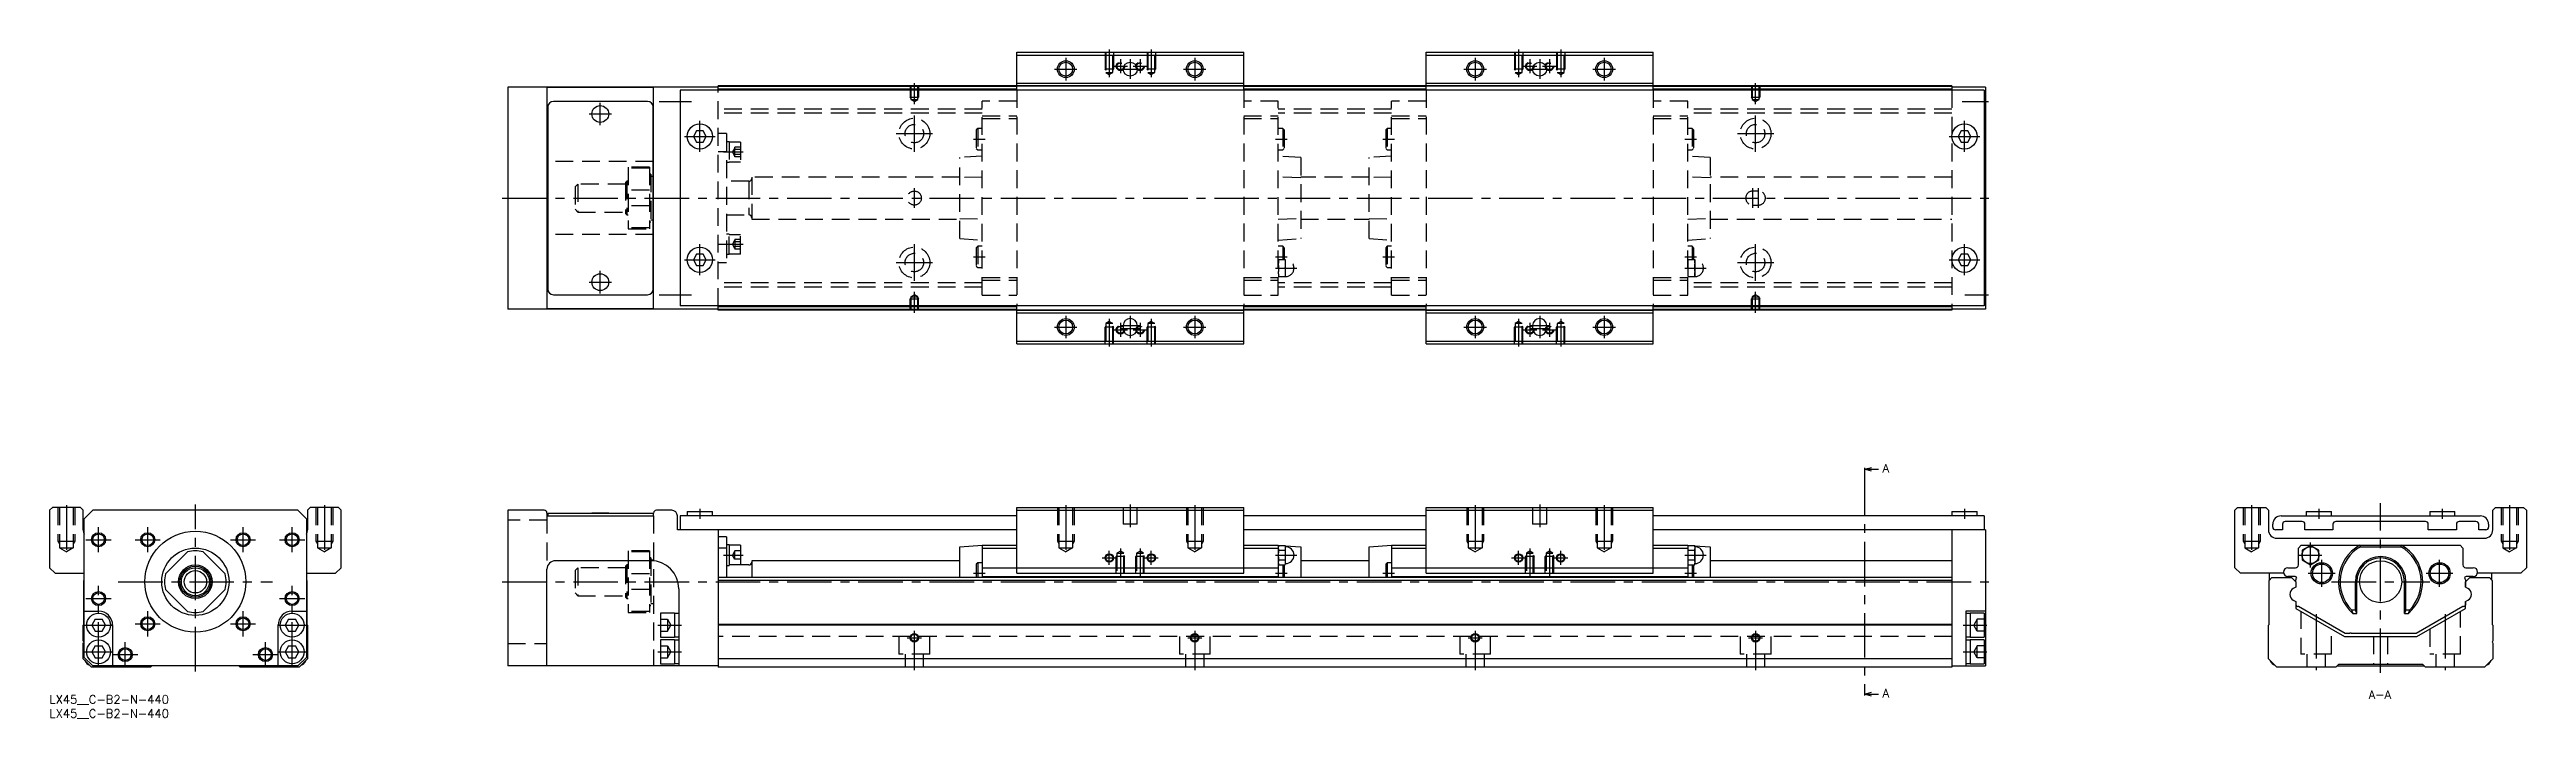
# Model space of a CAD drawing. Extents: x 0 to 883, y -8 to 230.
import ezdxf

# ---------------------------------------------------------------- set-up
doc = ezdxf.new("R2010")
doc.units = 0
doc.header["$LTSCALE"] = 0.5
doc.linetypes.add('CENTER', pattern=[50.8, 31.75, -6.35, 6.35, -6.35])
doc.linetypes.add('DASHED', pattern=[19.05, 12.7, -6.35])
for name, color, linetype in [('MSM_CENTER', 1, 'CENTER'), ('MSM_CONTINUOUS', 7, 'CONTINUOUS'), ('MSM_DASHED', 4, 'DASHED'), ('MSM_NARROW', 5, 'CONTINUOUS'), ('MSM_PART_NUMBER', 7, 'CONTINUOUS')]:
    doc.layers.add(name, color=color, linetype=linetype)
doc.styles.get("Standard").update_dxf_attribs({"font": 'txt.shx', "height": 3, "bigfont": 'bigfont.shx'})

# ---------------------------------------------------------------- blocks, each defined once
blk = doc.blocks.new('*U3')
at = {"layer": 'MSM_PART_NUMBER'}
blk.add_text('LX45__C-B2-N-440', height=3, dxfattribs=at).set_placement((0, -3))
blk = doc.blocks.new('*U4')
at = {"layer": 'MSM_PART_NUMBER'}
blk.add_text('LX45__C-B2-N-440', height=3, dxfattribs=at).set_placement((0, -8))

msp = doc.modelspace()

# ---------------------------------------------------------------- linework, layer by layer
at = {"layer": 'MSM_CENTER'}
for p, q in [((377.9, 230.38), (377.9, 220.47)), ((392.9, 230.38), (392.9, 220.47)), ((523.9, 230.38), (523.9, 220.47)), ((538.9, 230.38), (538.9, 220.47)), ((358.4, 223.38), (366.4, 223.38)), ((362.4, 227.38), (362.4, 219.38)), ((379.4, 224.38), (384.4, 224.38)), ((381.9, 226.88), (381.9, 221.88)), ((381.9, 223.38), (388.9, 223.38)), ((385.4, 226.88), (385.4, 219.88)), ((386.4, 224.38), (391.4, 224.38)), ((388.9, 226.88), (388.9, 221.88)), ((404.4, 223.38), (412.4, 223.38)), ((408.4, 227.38), (408.4, 219.38)), ((504.4, 223.38), (512.4, 223.38)), ((508.4, 227.38), (508.4, 219.38)), ((525.4, 224.38), (530.4, 224.38)), ((527.9, 226.88), (527.9, 221.88)), ((527.9, 223.38), (534.9, 223.38)), ((531.4, 226.88), (531.4, 219.88)), ((532.4, 224.38), (537.4, 224.38)), ((534.9, 226.88), (534.9, 221.88)), ((550.4, 223.38), (558.4, 223.38)), ((554.4, 227.38), (554.4, 219.38)), ((308.4, 210.87), (308.4, 218.38)), ((608.4, 210.87), (608.4, 218.38)), ((192.4, 207.38), (200.4, 207.38)), ((196.4, 203.38), (196.4, 211.38)), ((217.4, 211.88), (228.9, 211.88)), ((231.9, 193.88), (231.9, 204.88)), ((308.4, 193.88), (308.4, 206.88)), ((608.4, 193.88), (608.4, 206.88)), ((682.07, 211.88), (691.4, 211.88)), ((682.9, 193.88), (682.9, 204.88)), ((226.4, 199.38), (237.4, 199.38)), ((301.9, 200.38), (314.9, 200.38)), ((329.5, 198.38), (333.6, 198.38)), ((437.2, 198.38), (441.3, 198.38)), ((475.5, 198.38), (479.6, 198.38)), ((583.2, 198.38), (587.3, 198.38)), ((601.9, 200.38), (614.9, 200.38)), ((677.4, 199.38), (688.4, 199.38)), ((240.4, 193.83), (247.4, 193.83)), ((161.4, 177.38), (692.4, 177.38)), ((308.4, 173.88), (308.4, 180.88)), ((607.4, 173.88), (607.4, 180.88)), ((609.4, 173.88), (609.4, 180.88)), ((231.9, 149.88), (231.9, 160.88)), ((240.4, 160.92), (247.4, 160.92)), ((308.4, 147.88), (308.4, 160.88)), ((608.4, 147.88), (608.4, 160.88)), ((682.9, 149.88), (682.9, 160.88)), ((196.4, 143.38), (196.4, 151.38)), ((226.4, 155.38), (237.4, 155.38)), ((301.9, 154.38), (314.9, 154.38)), ((329.5, 156.38), (333.6, 156.38)), ((437.2, 156.38), (441.3, 156.38)), ((437.2, 152.38), (444.8, 152.38)), ((475.5, 156.38), (479.6, 156.38)), ((583.2, 156.38), (587.3, 156.38)), ((583.2, 152.38), (590.8, 152.38)), ((601.9, 154.38), (614.9, 154.38)), ((677.4, 155.38), (688.4, 155.38)), ((192.4, 147.38), (200.4, 147.38)), ((217.4, 142.88), (228.9, 142.88)), ((308.4, 136.38), (308.4, 143.89)), ((608.4, 136.38), (608.4, 143.89)), ((683.07, 142.88), (691.4, 142.88)), ((362.4, 135.38), (362.4, 127.38)), ((377.9, 134.29), (377.9, 124.38)), ((381.9, 132.88), (381.9, 127.88)), ((385.4, 135.38), (385.4, 127.38)), ((388.9, 132.88), (388.9, 127.88)), ((392.9, 134.29), (392.9, 124.38)), ((408.4, 135.38), (408.4, 127.38)), ((508.4, 135.38), (508.4, 127.38)), ((523.9, 134.29), (523.9, 124.38)), ((527.9, 132.88), (527.9, 127.88)), ((531.4, 135.38), (531.4, 127.38)), ((534.9, 132.88), (534.9, 127.88)), ((538.9, 134.29), (538.9, 124.38)), ((554.4, 135.38), (554.4, 127.38)), ((358.4, 131.38), (366.4, 131.38)), ((379.4, 130.38), (384.4, 130.38)), ((381.9, 131.88), (388.9, 131.88)), ((381.9, 130.88), (388.9, 130.88)), ((386.4, 130.38), (391.4, 130.38)), ((404.4, 131.38), (412.4, 131.38)), ((504.4, 131.38), (512.4, 131.38)), ((525.4, 130.38), (530.4, 130.38)), ((527.9, 131.88), (534.9, 131.88)), ((527.9, 130.88), (534.9, 130.88)), ((532.4, 130.38), (537.4, 130.38)), ((550.4, 131.38), (558.4, 131.38)), ((647.27, 80.12), (647.27, 0.88)), ((6, 67.76), (6, 50.18)), ((52, 8.5), (52, 68)), ((98, 67.76), (98, 50.18)), ((196.4, 65.11), (196.4, 64.99)), ((231.9, 66.5), (231.9, 63)), ((362.4, 67.76), (362.4, 50.18)), ((385.4, 68), (385.4, 60)), ((408.4, 67.76), (408.4, 50.18)), ((508.4, 67.76), (508.4, 50.18)), ((531.4, 68), (531.4, 60)), ((554.4, 67.76), (554.4, 50.18)), ((682.9, 66.5), (682.9, 63)), ((785.3, 67.76), (785.3, 50.18)), ((809.3, 66.5), (809.3, 63)), ((831.3, 8), (831.3, 68.5)), ((853.3, 66.5), (853.3, 63)), ((877.3, 67.76), (877.3, 50.18)), ((13, 55.5), (22, 55.5)), ((17.5, 51), (17.5, 60)), ((30.5, 55.5), (39.5, 55.5)), ((35, 51), (35, 60)), ((64.5, 55.5), (73.5, 55.5)), ((69, 51), (69, 60)), ((82, 55.5), (91, 55.5)), ((86.5, 51), (86.5, 60)), ((806.3, 45.54), (806.3, 54.46)), ((240.4, 50), (247.4, 50)), ((375.4, 49), (380.4, 49)), ((377.9, 46.5), (377.9, 51.5)), ((381.9, 52.41), (381.9, 42.5)), ((388.9, 52.41), (388.9, 42.5)), ((390.4, 49), (395.4, 49)), ((392.9, 46.5), (392.9, 51.5)), ((437.2, 50), (444.8, 50)), ((521.4, 49), (526.4, 49)), ((523.9, 46.5), (523.9, 51.5)), ((527.9, 52.41), (527.9, 42.5)), ((534.9, 52.41), (534.9, 42.5)), ((536.4, 49), (541.4, 49)), ((538.9, 46.5), (538.9, 51.5)), ((583.2, 50), (590.8, 50)), ((802.3, 50), (810.3, 50)), ((810.3, 38.7), (810.3, 48.3)), ((852.3, 38.7), (852.3, 48.3)), ((17.5, 10.25), (17.5, 39)), ((24.5, 40.5), (79.5, 40.5)), ((86.5, 10.25), (86.5, 39)), ((161.4, 40.5), (692.4, 40.5)), ((329.5, 43.5), (333.6, 43.5)), ((437.2, 43.5), (441.3, 43.5)), ((475.5, 43.5), (479.6, 43.5)), ((583.2, 43.5), (587.3, 43.5)), ((805.5, 43.5), (815.1, 43.5)), ((813.8, 40.5), (848.8, 40.5)), ((847.5, 43.5), (857.1, 43.5)), ((13, 34.5), (22, 34.5)), ((35, 21), (35, 30)), ((69, 21), (69, 30)), ((82, 34.5), (91, 34.5)), ((808.3, 28.97), (808.3, 9)), ((854.3, 28.97), (854.3, 9)), ((12.25, 25), (22.75, 25)), ((27, 10), (27, 19)), ((30.5, 25.5), (39.5, 25.5)), ((64.5, 25.5), (73.5, 25.5)), ((77, 10), (77, 19)), ((81.25, 25), (91.75, 25)), ((216.9, 25), (225.4, 25)), ((305.9, 20.5), (310.9, 20.5)), ((308.4, 9), (308.4, 23)), ((405.9, 20.5), (410.9, 20.5)), ((408.4, 23), (408.4, 9)), ((505.9, 20.5), (510.9, 20.5)), ((508.4, 23), (508.4, 9)), ((605.9, 20.5), (610.9, 20.5)), ((608.4, 23), (608.4, 9)), ((682.4, 25), (690.9, 25)), ((12.25, 15.5), (22.75, 15.5)), ((22.5, 14.5), (31.5, 14.5)), ((72.5, 14.5), (81.5, 14.5)), ((81.25, 15.5), (91.75, 15.5)), ((216.9, 15.5), (225.4, 15.5)), ((682.4, 15.5), (690.9, 15.5))]:
    msp.add_line(p, q, dxfattribs=at)
at = {"layer": 'MSM_CONTINUOUS'}
for p, q in [((344.9, 215.88), (344.9, 229.38)), ((344.9, 229.38), (425.9, 229.38)), ((344.9, 228.38), (425.9, 228.38)), ((425.9, 215.88), (425.9, 229.38)), ((490.9, 215.88), (490.9, 229.38)), ((490.9, 229.38), (571.9, 229.38)), ((490.9, 228.38), (571.9, 228.38)), ((571.9, 215.88), (571.9, 229.38)), ((163.4, 216.98), (163.4, 137.78)), ((238.4, 216.98), (163.4, 216.98)), ((177.4, 216.8), (177.4, 137.95)), ((215.4, 216.8), (177.4, 216.8)), ((215.4, 137.95), (215.4, 216.8)), ((224.9, 215.88), (224.9, 138.88)), ((689.9, 215.88), (224.9, 215.88)), ((238.4, 215.88), (238.4, 217.38)), ((678.4, 217.38), (238.4, 217.38)), ((344.9, 217.18), (238.4, 217.18)), ((344.9, 216.18), (238.4, 216.18)), ((344.9, 218.38), (425.9, 218.38)), ((344.9, 217.38), (425.9, 217.38)), ((490.9, 217.18), (425.9, 217.18)), ((490.9, 216.18), (425.9, 216.18)), ((490.9, 218.38), (571.9, 218.38)), ((490.9, 217.38), (571.9, 217.38)), ((678.4, 217.18), (571.9, 217.18)), ((678.4, 216.18), (571.9, 216.18)), ((678.4, 217.38), (678.4, 215.88)), ((690.4, 216.98), (678.4, 216.98)), ((689.9, 215.88), (689.9, 138.88)), ((690.4, 216.98), (690.4, 137.78)), ((177.7, 207.48), (177.4, 207.48)), ((177.7, 209.88), (177.7, 144.88)), ((213.3, 211.88), (179.7, 211.88)), ((215.3, 144.88), (215.3, 209.88)), ((177.7, 202.98), (177.4, 202.98)), ((230.74, 201.38), (229.59, 199.38)), ((229.59, 199.38), (230.74, 197.38)), ((233.05, 201.38), (230.74, 201.38)), ((230.74, 197.38), (233.05, 197.38)), ((234.2, 199.38), (233.05, 201.38)), ((233.05, 197.38), (234.2, 199.38)), ((681.74, 201.38), (680.59, 199.38)), ((680.59, 199.38), (681.74, 197.38)), ((684.05, 201.38), (681.74, 201.38)), ((681.74, 197.38), (684.05, 197.38)), ((685.2, 199.38), (684.05, 201.38)), ((684.05, 197.38), (685.2, 199.38)), ((177.7, 190.38), (177.4, 190.38)), ((215.4, 190.38), (215.3, 190.38)), ((215.4, 185.13), (215.3, 185.13)), ((215.3, 169.63), (215.4, 169.63)), ((177.7, 164.38), (177.4, 164.38)), ((215.4, 164.38), (215.3, 164.38)), ((177.7, 151.78), (177.4, 151.78)), ((215.4, 151.78), (215.3, 151.78)), ((230.74, 157.38), (229.59, 155.38)), ((229.59, 155.38), (230.74, 153.38)), ((233.05, 157.38), (230.74, 157.38)), ((230.74, 153.38), (233.05, 153.38)), ((234.2, 155.38), (233.05, 157.38)), ((233.05, 153.38), (234.2, 155.38)), ((681.74, 157.38), (680.59, 155.38)), ((680.59, 155.38), (681.74, 153.38)), ((684.05, 157.38), (681.74, 157.38)), ((681.74, 153.38), (684.05, 153.38)), ((685.2, 155.38), (684.05, 157.38)), ((684.05, 153.38), (685.2, 155.38)), ((177.4, 147.28), (177.7, 147.28)), ((179.7, 142.88), (213.3, 142.88)), ((238.4, 137.78), (163.4, 137.78)), ((177.4, 137.95), (215.4, 137.95)), ((689.9, 138.88), (224.9, 138.88)), ((238.4, 137.38), (238.4, 138.88)), ((344.9, 138.58), (238.4, 138.58)), ((344.9, 137.58), (238.4, 137.58)), ((678.4, 137.38), (238.4, 137.38)), ((344.9, 125.38), (344.9, 138.88)), ((344.9, 137.38), (425.9, 137.38)), ((344.9, 136.38), (425.9, 136.38)), ((425.9, 125.38), (425.9, 138.88)), ((490.9, 138.58), (425.9, 138.58)), ((490.9, 137.58), (425.9, 137.58)), ((490.9, 125.38), (490.9, 138.88)), ((490.9, 137.38), (571.9, 137.38)), ((490.9, 136.38), (571.9, 136.38)), ((571.9, 125.38), (571.9, 138.88)), ((678.4, 138.58), (571.9, 138.58)), ((678.4, 137.58), (571.9, 137.58)), ((678.4, 138.88), (678.4, 137.38)), ((690.4, 137.78), (678.4, 137.78)), ((344.9, 126.38), (425.9, 126.38)), ((344.9, 125.38), (425.9, 125.38)), ((382.9, 131.88), (382.9, 130.88)), ((387.9, 130.88), (387.9, 131.88)), ((490.9, 126.38), (571.9, 126.38)), ((490.9, 125.38), (571.9, 125.38)), ((528.9, 131.88), (528.9, 130.88)), ((533.9, 130.88), (533.9, 131.88)), ((647.27, 80.62), (649.77, 81.29)), ((647.27, 81.12), (647.27, 80.12)), ((647.27, 80.62), (652.27, 80.62)), ((649.77, 79.95), (647.27, 80.62)), ((1, 67), (0, 66)), ((0, 66), (0, 45.5)), ((11, 67), (1, 67)), ((12, 66), (11, 67)), ((12, 59), (12, 66)), ((15.4, 66), (12.4, 63)), ((12.4, 13.5), (12.4, 63)), ((88.6, 66), (15.4, 66)), ((91.6, 63), (88.6, 66)), ((91.6, 63), (91.6, 13.5)), ((93, 67), (92, 66)), ((92, 66), (92, 59)), ((103, 67), (93, 67)), ((104, 66), (103, 67)), ((104, 45.5), (104, 66)), ((163.4, 66), (163.4, 10.5)), ((176.4, 66), (163.4, 66)), ((177.4, 65), (177.4, 64)), ((177.4, 64), (215.4, 64)), ((177.7, 65), (215.3, 65)), ((177.7, 65), (177.7, 64)), ((193.4, 65.1), (199.4, 65.1)), ((193.4, 65.1), (193.4, 65)), ((199.4, 65), (199.4, 65.1)), ((215.3, 65), (215.3, 64)), ((215.4, 64), (215.4, 65)), ((221.9, 66), (216.4, 66)), ((223.9, 59), (223.9, 64)), ((224.9, 64), (224.9, 59)), ((344.9, 64), (224.9, 64)), ((227.4, 65.5), (227.4, 64)), ((227.4, 65.5), (236.4, 65.5)), ((236.4, 64), (236.4, 65.5)), ((344.9, 67), (425.9, 67)), ((344.9, 43.5), (344.9, 67)), ((344.9, 66), (425.9, 66)), ((425.9, 43.5), (425.9, 67)), ((490.9, 64), (425.9, 64)), ((490.9, 67), (571.9, 67)), ((490.9, 43.5), (490.9, 67)), ((490.9, 66), (571.9, 66)), ((571.9, 43.5), (571.9, 67)), ((689.9, 64), (571.9, 64)), ((678.4, 65.5), (678.4, 64)), ((678.4, 65.5), (687.4, 65.5)), ((687.4, 64), (687.4, 65.5)), ((689.9, 64), (689.9, 59)), ((779.3, 66), (780.3, 67)), ((779.3, 45.5), (779.3, 66)), ((780.3, 67), (790.3, 67)), ((790.3, 67), (791.3, 66)), ((791.3, 66), (791.3, 59)), ((795.8, 64), (866.8, 64)), ((803.3, 62), (797.3, 62)), ((804.8, 65.5), (813.8, 65.5)), ((804.8, 65.5), (804.8, 64)), ((813.8, 64), (813.8, 65.5)), ((847.3, 62), (815.3, 62)), ((848.8, 65.5), (857.8, 65.5)), ((848.8, 65.5), (848.8, 64)), ((857.8, 64), (857.8, 65.5)), ((865.3, 62), (859.3, 62)), ((871.3, 66), (872.3, 67)), ((871.3, 59), (871.3, 66)), ((872.3, 67), (882.3, 67)), ((882.3, 67), (883.3, 66)), ((883.3, 66), (883.3, 45.5)), ((344.9, 59), (223.9, 59)), ((238.4, 59), (238.4, 10)), ((241.4, 56.5), (238.4, 56.5)), ((241.4, 56.5), (241.4, 42)), ((242.4, 53.65), (241.4, 53.65)), ((242.4, 53.65), (242.4, 46.35)), ((246.4, 53.5), (242.4, 53.5)), ((246.4, 53.5), (246.4, 46.5)), ((324.6, 53), (332.6, 53.5)), ((324.6, 42), (324.6, 53)), ((332.6, 53.5), (344.9, 53.5)), ((332.6, 53.5), (332.6, 42)), ((490.9, 59), (425.9, 59)), ((425.9, 53.5), (438.2, 53.5)), ((438.2, 53.5), (438.77, 53.46)), ((438.2, 53.5), (438.2, 42)), ((438.32, 53.46), (438.2, 53)), ((438.32, 53.46), (440.67, 53.46)), ((440.8, 53), (440.67, 53.46)), ((440.7, 53.34), (446.2, 53)), ((440.8, 47), (440.8, 53)), ((446.2, 53), (446.2, 42)), ((470.6, 53), (478.6, 53.5)), ((470.6, 42), (470.6, 53)), ((478.6, 53.5), (490.9, 53.5)), ((478.6, 53.5), (478.6, 42)), ((690.4, 59), (571.9, 59)), ((571.9, 53.5), (584.2, 53.5)), ((584.2, 53.5), (584.77, 53.46)), ((584.2, 53.5), (584.2, 42)), ((584.32, 53.46), (584.2, 53)), ((584.32, 53.46), (586.67, 53.46)), ((586.8, 53), (586.67, 53.46)), ((586.7, 53.34), (592.2, 53)), ((586.8, 47), (586.8, 53)), ((592.2, 53), (592.2, 42)), ((678.4, 59), (678.4, 10)), ((690.4, 59), (690.4, 10.5)), ((792.8, 60), (792.8, 61)), ((796.3, 59), (793.8, 59)), ((794.3, 56), (868.3, 56)), ((796.3, 61), (796.3, 59)), ((801.95, 52.5), (802.95, 53.5)), ((802.95, 53.5), (859.65, 53.5)), ((806.3, 53.46), (803.3, 51.73)), ((804.3, 59), (804.3, 61)), ((814.3, 59), (804.3, 59)), ((809.3, 51.73), (806.3, 53.46)), ((814.3, 61), (814.3, 59)), ((823.82, 53.5), (824.07, 53)), ((824.07, 53), (838.53, 53)), ((838.53, 53), (838.79, 53.5)), ((848.3, 59), (848.3, 61)), ((858.3, 59), (848.3, 59)), ((858.3, 61), (858.3, 59)), ((859.65, 53.5), (860.65, 52.5)), ((866.3, 59), (866.3, 61)), ((868.8, 59), (866.3, 59)), ((869.8, 61), (869.8, 60)), ((0, 45.5), (2, 43.5)), ((41.36, 43.3), (49.2, 51.14)), ((54.8, 51.14), (62.64, 43.3)), ((102, 43.5), (104, 45.5)), ((177.4, 10.5), (177.4, 45)), ((214.4, 48), (180.4, 48)), ((241.4, 52.5), (238.4, 52.5)), ((241.4, 46.35), (242.4, 46.35)), ((249.4, 46.5), (242.4, 46.5)), ((250.4, 48), (250.4, 42)), ((324.6, 48), (250.4, 48)), ((331, 47.3), (330.5, 46.8)), ((330.5, 46.8), (330.5, 42)), ((332.6, 47.3), (331, 47.3)), ((331, 47.3), (331, 42)), ((332.6, 52.5), (344.9, 52.5)), ((332.6, 45.5), (438.2, 45.5)), ((425.9, 52.5), (438.2, 52.5)), ((438.2, 52.41), (438.2, 52.6)), ((438.2, 47), (438.32, 46.54)), ((438.32, 51.73), (440.67, 51.73)), ((438.32, 48.27), (440.67, 48.27)), ((438.32, 46.54), (440.67, 46.54)), ((439.8, 46.54), (439.8, 42)), ((440.3, 46.54), (440.3, 42)), ((440.67, 46.54), (440.8, 47)), ((470.6, 48), (446.2, 48)), ((477, 47.3), (476.5, 46.8)), ((476.5, 46.8), (476.5, 42)), ((478.6, 47.3), (477, 47.3)), ((477, 47.3), (477, 42)), ((478.6, 52.5), (490.9, 52.5)), ((478.6, 45.5), (584.2, 45.5)), ((571.9, 52.5), (584.2, 52.5)), ((584.2, 52.41), (584.2, 52.6)), ((584.2, 47), (584.32, 46.54)), ((584.32, 51.73), (586.67, 51.73)), ((584.32, 48.27), (586.67, 48.27)), ((584.32, 46.54), (586.67, 46.54)), ((585.8, 46.54), (585.8, 42)), ((586.3, 46.54), (586.3, 42)), ((586.67, 46.54), (586.8, 47)), ((678.4, 48), (592.2, 48)), ((781.3, 43.5), (779.3, 45.5)), ((798.25, 45.5), (800.95, 45.5)), ((801.95, 46.5), (801.95, 52.5)), ((803.3, 51.73), (803.3, 48.27)), ((803.3, 48.27), (806.3, 46.54)), ((806.3, 46.54), (809.3, 48.27)), ((809.3, 48.27), (809.3, 51.73)), ((860.65, 52.5), (860.65, 46.5)), ((861.65, 45.5), (864.35, 45.5)), ((883.3, 45.5), (881.3, 43.5)), ((2, 43.5), (12.4, 43.5)), ((12.2, 41), (12.4, 41.2)), ((12.2, 25.2), (12.2, 41)), ((49.2, 29.86), (41.36, 37.7)), ((62.64, 37.7), (54.8, 29.86)), ((91.6, 43.5), (102, 43.5)), ((91.6, 41.2), (91.8, 41)), ((91.8, 41), (91.8, 25.2)), ((224.4, 38), (224.4, 10.5)), ((678.4, 42), (238.4, 42)), ((678.4, 41), (238.4, 41)), ((332.6, 42.4), (438.2, 42.4)), ((344.9, 43.5), (425.9, 43.5)), ((478.6, 42.4), (584.2, 42.4)), ((490.9, 43.5), (571.9, 43.5)), ((796.77, 43.5), (781.3, 43.5)), ((791.5, 41), (792.5, 42)), ((791.5, 25.2), (791.5, 41)), ((791.7, 41.2), (791.7, 43.5)), ((792.5, 42), (799.55, 42)), ((800.55, 42.4), (798.25, 42.4)), ((799.55, 42), (801.05, 40.5)), ((799.55, 42), (801.05, 40.5)), ((801.05, 38.61), (800.16, 38.1)), ((801, 40.55), (801, 41.2)), ((801.05, 40.5), (801.05, 38.61)), ((822.3, 30.44), (822.3, 40.5)), ((822.8, 29.22), (822.8, 40.5)), ((839.8, 29.22), (839.8, 40.5)), ((840.3, 30.44), (840.3, 40.5)), ((861.55, 40.5), (863.05, 42)), ((861.6, 40.55), (861.55, 40.5)), ((861.55, 40.5), (861.55, 38.61)), ((861.55, 38.61), (861.55, 40.5)), ((862.45, 38.1), (861.55, 38.61)), ((861.6, 41.2), (861.6, 40.55)), ((864.35, 42.4), (862.05, 42.4)), ((863.05, 42), (870.1, 42)), ((881.3, 43.5), (865.84, 43.5)), ((870.1, 42), (871.1, 41)), ((870.9, 41.2), (870.9, 43.5)), ((871.1, 41), (871.1, 25.2)), ((12.4, 30), (17.5, 30)), ((16.27, 27.12), (15.05, 25)), ((16.27, 27.12), (18.73, 27.12)), ((19.95, 25), (18.73, 27.12)), ((85.27, 27.12), (84.05, 25)), ((85.27, 27.12), (87.73, 27.12)), ((86.5, 30), (91.6, 30)), ((88.95, 25), (87.73, 27.12)), ((222.9, 29.25), (217.9, 29.25)), ((217.9, 29.25), (217.9, 20.75)), ((222.9, 29.25), (222.9, 20.75)), ((224.4, 29.15), (222.9, 29.15)), ((683.4, 30), (683.4, 10.5)), ((690.4, 30), (683.4, 30)), ((684.9, 29.15), (683.4, 29.15)), ((689.9, 29.25), (684.9, 29.25)), ((684.9, 29.25), (684.9, 20.75)), ((689.9, 29.25), (689.9, 20.75)), ((800.16, 33.9), (801.05, 33.39)), ((801.05, 33.39), (801.05, 31)), ((801.05, 31), (818.37, 21)), ((802, 31.61), (801.8, 31.61)), ((818.64, 22), (802, 31.61)), ((820.94, 30.44), (822.3, 30.44)), ((821.42, 29.22), (822.8, 29.22)), ((822.8, 29.22), (822.3, 30.44)), ((840.3, 30.44), (839.8, 29.22)), ((839.8, 29.22), (841.19, 29.22)), ((840.3, 30.44), (841.66, 30.44)), ((860.6, 31.61), (843.96, 22)), ((844.23, 21), (861.55, 31)), ((860.8, 31.61), (860.6, 31.61)), ((861.55, 33.39), (862.45, 33.9)), ((861.55, 33.39), (861.55, 32.13)), ((861.55, 31), (861.55, 33.39)), ((12, 25), (12.2, 25.2)), ((12, 19.4), (12, 25)), ((12, 13), (12, 18.6)), ((15.05, 25), (16.27, 22.88)), ((16.27, 22.88), (18.73, 22.88)), ((18.73, 22.88), (19.95, 25)), ((22.5, 25), (22.5, 10.5)), ((81.5, 10.5), (81.5, 25)), ((84.05, 25), (85.27, 22.88)), ((85.27, 22.88), (87.73, 22.88)), ((87.73, 22.88), (88.95, 25)), ((91.8, 25.2), (92, 25)), ((92, 25), (92, 13)), ((217.9, 20.75), (222.9, 20.75)), ((222.9, 19.75), (217.9, 19.75)), ((217.9, 19.75), (217.9, 11.25)), ((222.9, 20.85), (224.4, 20.85)), ((222.9, 19.75), (222.9, 11.25)), ((224.4, 19.65), (222.9, 19.65)), ((678.4, 25.2), (238.4, 25.2)), ((678.4, 25), (238.4, 25)), ((683.4, 20.85), (684.9, 20.85)), ((684.9, 19.65), (683.4, 19.65)), ((684.9, 20.75), (689.9, 20.75)), ((689.9, 19.75), (684.9, 19.75)), ((684.9, 19.75), (684.9, 11.25)), ((689.9, 19.75), (689.9, 11.25)), ((791.3, 25), (791.5, 25.2)), ((791.3, 13), (791.3, 25)), ((818.37, 21), (844.23, 21)), ((820.15, 22), (818.64, 22)), ((843.96, 22), (820.95, 22)), ((871.1, 25.2), (871.3, 25)), ((871.3, 25), (871.3, 19.4)), ((871.3, 18.6), (871.3, 13)), ((15, 10), (12, 13)), ((15.4, 10.5), (12.4, 13.5)), ((36, 10), (15, 10)), ((16.27, 17.62), (15.05, 15.5)), ((15.05, 15.5), (16.27, 13.38)), ((88.6, 10.5), (15.4, 10.5)), ((16.27, 17.62), (18.73, 17.62)), ((16.27, 13.38), (18.73, 13.38)), ((19.95, 15.5), (18.73, 17.62)), ((18.73, 13.38), (19.95, 15.5)), ((36.5, 10.5), (36, 10)), ((68, 10), (67.5, 10.5)), ((89, 10), (68, 10)), ((85.27, 17.62), (84.05, 15.5)), ((84.05, 15.5), (85.27, 13.38)), ((85.27, 17.62), (87.73, 17.62)), ((85.27, 13.38), (87.73, 13.38)), ((88.95, 15.5), (87.73, 17.62)), ((87.73, 13.38), (88.95, 15.5)), ((91.6, 13.5), (88.6, 10.5)), ((92, 13), (89, 10)), ((238.4, 10.5), (163.4, 10.5)), ((217.9, 11.25), (222.9, 11.25)), ((222.9, 11.35), (224.4, 11.35)), ((678.4, 13), (238.4, 13)), ((678.4, 10), (238.4, 10)), ((678.4, 10.5), (690.4, 10.5)), ((683.4, 11.35), (684.9, 11.35)), ((684.9, 11.25), (689.9, 11.25)), ((794.3, 10), (791.3, 13)), ((815.3, 10), (794.3, 10)), ((816.3, 11), (815.3, 10)), ((815.8, 10.5), (846.8, 10.5)), ((846.3, 11), (816.3, 11)), ((847.3, 10), (846.3, 11)), ((868.3, 10), (847.3, 10)), ((871.3, 13), (868.3, 10)), ((647.27, 0.38), (649.77, 1.05)), ((647.27, 0.88), (647.27, -0.12)), ((647.27, 0.38), (652.27, 0.38)), ((649.77, -0.29), (647.27, 0.38))]:
    msp.add_line(p, q, dxfattribs=at)
for centre, radius in [((362.4, 223.38), 2.46), ((385.4, 223.38), 2.5), ((408.4, 223.38), 2.46), ((508.4, 223.38), 2.46), ((531.4, 223.38), 2.5), ((554.4, 223.38), 2.46), ((196.4, 207.38), 3), ((231.9, 199.38), 4.5), ((682.9, 199.38), 4.5), ((231.9, 155.38), 4.5), ((682.9, 155.38), 4.5), ((196.4, 147.38), 3), ((362.4, 131.38), 2.46), ((408.4, 131.38), 2.46), ((508.4, 131.38), 2.46), ((554.4, 131.38), 2.46), ((17.5, 55.5), 2.07), ((35, 55.5), 2.07), ((52, 40.5), 18), ((69, 55.5), 2.07), ((86.5, 55.5), 2.07), ((806.3, 50), 3), ((52, 40.5), 12), ((52, 40.5), 6), ((52, 40.5), 5.5), ((52, 40.5), 5), ((52, 40.5), 4), ((377.9, 49), 1.23), ((392.9, 49), 1.23), ((523.9, 49), 1.23), ((538.9, 49), 1.23), ((810.3, 43.5), 3.8), ((810.3, 43.5), 3.3), ((831.3, 40.5), 7.5), ((852.3, 43.5), 3.8), ((852.3, 43.5), 3.3), ((17.5, 34.5), 2.07), ((86.5, 34.5), 2.07), ((17.5, 25), 4.25), ((35, 25.5), 2.07), ((69, 25.5), 2.07), ((86.5, 25), 4.25), ((17.5, 15.5), 4.25), ((86.5, 15.5), 4.25), ((308.4, 20.5), 1.23), ((408.4, 20.5), 1.23), ((508.4, 20.5), 1.23), ((608.4, 20.5), 1.23), ((27, 14.5), 2.07), ((77, 14.5), 2.07)]:
    msp.add_circle(centre, radius, dxfattribs=at)
for centre, radius, start, end in [((179.7, 209.88), 2, 90, 180), ((213.3, 209.88), 2, 0, 90), ((179.7, 144.88), 2, 180, 270), ((213.3, 144.88), 2, 270, 0), ((385.4, 131.88), 2.5, 0, 180), ((531.4, 131.88), 2.5, 0, 180), ((385.4, 130.88), 2.5, 180, 0), ((531.4, 130.88), 2.5, 180, 0), ((176.4, 65), 1, 0, 90), ((216.4, 65), 1, 90.31382, 180), ((221.87, 63.97), 2.03, 0.84425, 89.15575), ((795.8, 61), 3, 90, 180), ((797.3, 61), 1, 90, 180), ((803.3, 61), 1, 0, 90), ((815.3, 61), 1, 90, 180), ((847.3, 61), 1, 0, 90), ((859.3, 61), 1, 90, 180), ((865.3, 61), 1, 0, 90), ((866.8, 61), 3, 0, 90), ((15, 59), 3, 180, 209.92525), ((89, 59), 3, 330.07238, 0), ((441.5, 52.57), 3.31, 164.22771, 179.4294), ((437.49, 52.56), 3.31, 0.57378, 15.76911), ((440.8, 50), 3, 270, 90), ((587.5, 52.57), 3.31, 164.22771, 179.4294), ((583.49, 52.56), 3.31, 0.57378, 15.76911), ((586.8, 50), 3, 270, 90), ((794.3, 59), 3, 180, 270), ((793.8, 60), 1, 180, 270), ((831.3, 40.5), 15, 119.92643, 228.76392), ((831.3, 40.5), 14.44, 120.05097, 224.15139), ((831.3, 40.5), 14.44, 315.84861, 59.94903), ((831.3, 40.5), 15, 311.23608, 60.07357), ((868.3, 59), 3, 270, 0), ((868.8, 60), 1, 270, 0), ((52, 40.5), 11, 75.27264, 104.72736), ((180.4, 45), 3, 90, 180), ((214.4, 38), 10, 0, 90), ((249.4, 47.5), 1, 270, 0), ((441.5, 52.63), 3.31, 180.57378, 195.76911), ((451.08, 49.95), 12.89, 172.03062, 179.75617), ((451.65, 50.1), 13.46, 180.40698, 187.80623), ((441.5, 47.37), 3.31, 164.22771, 179.4294), ((441.5, 47.44), 3.31, 180.57378, 195.76911), ((437.49, 52.63), 3.31, 344.22771, 359.4294), ((427.9, 49.94), 12.89, 0.24521, 7.968), ((427.34, 50.1), 13.46, 352.19377, 359.59302), ((437.49, 47.37), 3.31, 0.57378, 15.76911), ((437.49, 47.43), 3.31, 344.22771, 359.4294), ((587.5, 52.63), 3.31, 180.57378, 195.76911), ((597.08, 49.95), 12.89, 172.03062, 179.75617), ((597.65, 50.1), 13.46, 180.40698, 187.80623), ((587.5, 47.37), 3.31, 164.22771, 179.4294), ((587.5, 47.44), 3.31, 180.57378, 195.76911), ((583.49, 52.63), 3.31, 344.22771, 359.4294), ((573.9, 49.94), 12.89, 0.24521, 7.968), ((573.34, 50.1), 13.46, 352.19377, 359.59302), ((583.49, 47.37), 3.31, 0.57378, 15.76911), ((583.49, 47.43), 3.31, 344.22771, 359.4294), ((798.25, 43.95), 1.55, 90, 270), ((800.95, 46.5), 1, 270, 0), ((831.3, 40.5), 9, 0, 180), ((831.3, 40.5), 8.5, 0, 180), ((861.65, 46.5), 1, 180, 270), ((864.35, 43.95), 1.55, 270, 90), ((52, 40.5), 11, 165.27264, 194.72736), ((52, 40.5), 11, 345.27264, 14.72736), ((801.46, 35.85), 2.6, 120.00003, 176.58933), ((801.46, 36.15), 2.6, 183.41067, 239.99996), ((800.55, 41.4), 1, 30.09191, 90), ((801.8, 41.2), 0.8, 118.74892, 180), ((862.05, 41.4), 1, 90, 149.90809), ((860.8, 41.2), 0.8, 0, 61.25108), ((861.15, 35.85), 2.6, 3.41067, 59.99996), ((861.15, 36.15), 2.6, 300.00004, 356.58933), ((17.5, 25), 5, 0, 90), ((52, 40.5), 11, 255.27264, 284.72736), ((86.5, 25), 5, 90, 180), ((801.8, 32.41), 0.8, 200.36413, 270), ((833.53, 34.62), 13.26, 198.36858, 204.03004), ((829.01, 34.65), 13.33, 335.98509, 341.61629), ((860.8, 32.41), 0.8, 270, 339.62763), ((11.7, 19), 0.5, 306.8699, 53.1301), ((820.55, 21.7), 0.5, 36.8699, 143.1301), ((871.6, 19), 0.5, 126.8699, 233.1301), ((15.4, 13.5), 3, 201.81505, 248.18495), ((88.6, 13.5), 3, 291.81368, 338.18632), ((794.7, 13.5), 3, 201.81368, 248.18632), ((867.9, 13.5), 3, 291.81505, 338.18495)]:
    msp.add_arc(centre, radius, start, end, dxfattribs=at)
at = {"layer": 'MSM_DASHED'}
for p, q in [((376.4, 229.38), (376.4, 223.38)), ((379.4, 223.38), (376.4, 223.38)), ((376.67, 222.91), (376.4, 223.38)), ((376.67, 229.38), (376.67, 222.18)), ((376.67, 222.18), (379.13, 222.18)), ((376.67, 222.18), (377.9, 221.47)), ((377.9, 221.47), (379.13, 222.18)), ((379.13, 222.18), (379.13, 229.38)), ((379.13, 222.91), (379.4, 223.38)), ((379.4, 229.38), (379.4, 223.38)), ((391.4, 229.38), (391.4, 223.38)), ((394.4, 223.38), (391.4, 223.38)), ((391.67, 222.91), (391.4, 223.38)), ((391.67, 229.38), (391.67, 222.18)), ((391.67, 222.18), (394.13, 222.18)), ((391.67, 222.18), (392.9, 221.47)), ((392.9, 221.47), (394.13, 222.18)), ((394.13, 222.18), (394.13, 229.38)), ((394.13, 222.91), (394.4, 223.38)), ((394.4, 229.38), (394.4, 223.38)), ((522.4, 229.38), (522.4, 223.38)), ((525.4, 223.38), (522.4, 223.38)), ((522.67, 222.91), (522.4, 223.38)), ((522.67, 229.38), (522.67, 222.18)), ((522.67, 222.18), (525.13, 222.18)), ((522.67, 222.18), (523.9, 221.47)), ((523.9, 221.47), (525.13, 222.18)), ((525.13, 222.18), (525.13, 229.38)), ((525.13, 222.91), (525.4, 223.38)), ((525.4, 229.38), (525.4, 223.38)), ((537.4, 229.38), (537.4, 223.38)), ((540.4, 223.38), (537.4, 223.38)), ((537.67, 222.91), (537.4, 223.38)), ((537.67, 229.38), (537.67, 222.18)), ((537.67, 222.18), (540.13, 222.18)), ((537.67, 222.18), (538.9, 221.47)), ((538.9, 221.47), (540.13, 222.18)), ((540.13, 222.18), (540.13, 229.38)), ((540.13, 222.91), (540.4, 223.38)), ((540.4, 229.38), (540.4, 223.38)), ((177.4, 216.8), (177.4, 216.98)), ((238.4, 138.88), (238.4, 215.88)), ((306.9, 217.38), (306.9, 213.38)), ((306.9, 213.38), (309.9, 213.38)), ((307.17, 212.91), (306.9, 213.38)), ((307.17, 217.38), (307.17, 212.58)), ((307.17, 212.58), (308.4, 211.87)), ((307.17, 212.58), (309.63, 212.58)), ((308.4, 211.87), (309.63, 212.58)), ((309.63, 212.58), (309.63, 217.38)), ((309.63, 212.91), (309.9, 213.38)), ((309.9, 217.38), (309.9, 213.38)), ((425.9, 217.38), (344.9, 217.38)), ((344.9, 215.88), (344.9, 138.88)), ((425.9, 215.88), (425.9, 138.88)), ((571.9, 217.38), (490.9, 217.38)), ((490.9, 215.88), (490.9, 138.88)), ((571.9, 215.88), (571.9, 138.88)), ((606.9, 217.38), (606.9, 213.38)), ((606.9, 213.38), (609.9, 213.38)), ((607.17, 212.91), (606.9, 213.38)), ((607.17, 217.38), (607.17, 212.58)), ((607.17, 212.58), (609.63, 212.58)), ((607.17, 212.58), (608.4, 211.87)), ((608.4, 211.87), (609.63, 212.58)), ((609.63, 212.58), (609.63, 217.38)), ((609.63, 212.91), (609.9, 213.38)), ((609.9, 217.38), (609.9, 213.38)), ((678.4, 215.88), (678.4, 138.88)), ((332.6, 209.13), (238.4, 209.13)), ((332.6, 207.63), (238.4, 207.63)), ((344.9, 211.98), (332.6, 211.98)), ((332.6, 142.78), (332.6, 211.98)), ((332.6, 206.73), (344.9, 206.73)), ((332.6, 205.73), (344.9, 205.73)), ((438.2, 211.98), (425.9, 211.98)), ((425.9, 206.73), (438.2, 206.73)), ((425.9, 205.73), (438.2, 205.73)), ((438.2, 142.78), (438.2, 211.98)), ((478.6, 209.13), (438.2, 209.13)), ((478.6, 207.63), (438.2, 207.63)), ((490.9, 211.98), (478.6, 211.98)), ((478.6, 142.78), (478.6, 211.98)), ((478.6, 206.73), (490.9, 206.73)), ((478.6, 205.73), (490.9, 205.73)), ((584.2, 211.98), (571.9, 211.98)), ((571.9, 206.73), (584.2, 206.73)), ((571.9, 205.73), (584.2, 205.73)), ((584.2, 142.78), (584.2, 211.98)), ((678.4, 209.13), (584.2, 209.13)), ((678.4, 207.63), (584.2, 207.63)), ((241.4, 200.38), (238.4, 200.38)), ((241.4, 200.38), (241.4, 154.38)), ((242.4, 197.48), (241.4, 197.48)), ((242.4, 197.48), (242.4, 190.18)), ((246.4, 197.33), (242.4, 197.33)), ((244.4, 195.33), (243.53, 193.83)), ((244.4, 192.1), (244.4, 195.56)), ((246.4, 195.56), (244.4, 195.56)), ((246.4, 194.7), (244.4, 194.7)), ((246.4, 197.33), (246.4, 190.33)), ((331, 202.18), (330.5, 201.68)), ((330.5, 201.68), (330.5, 195.08)), ((330.5, 195.08), (331, 194.58)), ((332.6, 202.18), (331, 202.18)), ((331, 202.18), (331, 194.58)), ((331, 194.58), (332.6, 194.58)), ((439.8, 202.18), (438.2, 202.18)), ((438.2, 194.58), (439.8, 194.58)), ((440.3, 201.68), (439.8, 202.18)), ((439.8, 202.18), (439.8, 194.58)), ((439.8, 194.58), (440.3, 195.08)), ((440.3, 201.68), (440.3, 195.08)), ((477, 202.18), (476.5, 201.68)), ((476.5, 201.68), (476.5, 195.08)), ((476.5, 195.08), (477, 194.58)), ((478.6, 202.18), (477, 202.18)), ((477, 202.18), (477, 194.58)), ((477, 194.58), (478.6, 194.58)), ((585.8, 202.18), (584.2, 202.18)), ((584.2, 194.58), (585.8, 194.58)), ((586.3, 201.68), (585.8, 202.18)), ((585.8, 202.18), (585.8, 194.58)), ((585.8, 194.58), (586.3, 195.08)), ((586.3, 201.68), (586.3, 195.08)), ((215.3, 190.38), (177.7, 190.38)), ((206.4, 188.38), (206.4, 166.38)), ((213.9, 188.38), (206.4, 188.38)), ((213.9, 188.01), (206.4, 188.01)), ((213.9, 188.38), (213.9, 166.38)), ((214.4, 185.88), (213.9, 185.88)), ((214.4, 185.88), (214.4, 168.88)), ((241.4, 193.9), (238.4, 193.9)), ((241.4, 190.18), (242.4, 190.18)), ((242.4, 190.33), (246.4, 190.33)), ((244.4, 192.33), (243.53, 193.83)), ((246.4, 192.96), (244.4, 192.96)), ((246.4, 192.1), (244.4, 192.1)), ((332.6, 192.38), (324.6, 191.82)), ((324.6, 162.93), (324.6, 191.82)), ((446.2, 191.82), (438.2, 192.38)), ((446.2, 191.82), (446.2, 162.93)), ((478.6, 192.38), (470.6, 191.82)), ((470.6, 162.93), (470.6, 191.82)), ((592.2, 191.82), (584.2, 192.38)), ((592.2, 191.82), (592.2, 162.93)), ((188.4, 182.38), (187.4, 181.38)), ((187.4, 181.38), (187.4, 173.38)), ((188.4, 182.38), (188.4, 172.38)), ((205.4, 182.38), (188.4, 182.38)), ((205.9, 183.38), (205.4, 182.88)), ((205.4, 182.88), (205.4, 171.88)), ((205.9, 183.38), (205.9, 171.38)), ((206.4, 183.38), (205.9, 183.38)), ((213.9, 180.17), (206.4, 180.17)), ((215.3, 185.13), (214.4, 185.13)), ((249.4, 183.38), (241.4, 183.38)), ((249.4, 183.38), (249.4, 171.38)), ((250.4, 184.88), (250.4, 169.88)), ((324.6, 184.88), (250.4, 184.88)), ((332.6, 184.86), (324.6, 184.61)), ((446.2, 184.61), (438.2, 184.86)), ((470.6, 184.88), (446.2, 184.88)), ((478.6, 184.86), (470.6, 184.61)), ((592.2, 184.61), (584.2, 184.86)), ((678.4, 184.88), (592.2, 184.88)), ((609.4, 179.88), (607.4, 179.88)), ((187.4, 173.38), (188.4, 172.38)), ((188.4, 172.38), (205.4, 172.38)), ((205.4, 171.88), (205.9, 171.38)), ((205.9, 171.38), (206.4, 171.38)), ((213.9, 174.58), (206.4, 174.58)), ((213.9, 168.88), (214.4, 168.88)), ((214.4, 169.63), (215.3, 169.63)), ((241.4, 171.38), (249.4, 171.38)), ((250.4, 169.88), (324.6, 169.88)), ((324.6, 170.14), (332.6, 169.89)), ((438.2, 169.89), (446.2, 170.14)), ((446.2, 169.88), (470.6, 169.88)), ((470.6, 170.14), (478.6, 169.89)), ((584.2, 169.89), (592.2, 170.14)), ((592.2, 169.88), (678.4, 169.88)), ((607.4, 174.88), (609.4, 174.88)), ((215.3, 164.38), (177.7, 164.38)), ((213.9, 166.74), (206.4, 166.74)), ((206.4, 166.38), (213.9, 166.38)), ((241.4, 160.85), (238.4, 160.85)), ((241.4, 164.57), (242.4, 164.57)), ((242.4, 157.27), (242.4, 164.57)), ((242.4, 164.42), (246.4, 164.42)), ((244.4, 162.42), (243.53, 160.92)), ((244.4, 159.42), (243.53, 160.92)), ((244.4, 162.65), (244.4, 159.19)), ((246.4, 162.65), (244.4, 162.65)), ((246.4, 161.79), (244.4, 161.79)), ((246.4, 160.05), (244.4, 160.05)), ((246.4, 159.19), (244.4, 159.19)), ((246.4, 157.42), (246.4, 164.42)), ((324.6, 162.93), (332.6, 162.38)), ((331, 160.18), (330.5, 159.68)), ((330.5, 159.68), (330.5, 153.08)), ((332.6, 160.18), (331, 160.18)), ((331, 160.18), (331, 152.58)), ((438.2, 162.38), (446.2, 162.93)), ((439.8, 160.18), (438.2, 160.18)), ((439.8, 160.18), (439.8, 155.38)), ((440.3, 159.68), (439.8, 160.18)), ((440.3, 159.68), (440.3, 155.38)), ((470.6, 162.93), (478.6, 162.38)), ((477, 160.18), (476.5, 159.68)), ((476.5, 159.68), (476.5, 153.08)), ((478.6, 160.18), (477, 160.18)), ((477, 160.18), (477, 152.58)), ((584.2, 162.38), (592.2, 162.93)), ((585.8, 160.18), (584.2, 160.18)), ((585.8, 160.18), (585.8, 155.38)), ((586.3, 159.68), (585.8, 160.18)), ((586.3, 159.68), (586.3, 155.38)), ((238.4, 154.38), (241.4, 154.38)), ((242.4, 157.27), (241.4, 157.27)), ((246.4, 157.42), (242.4, 157.42)), ((330.5, 153.08), (331, 152.58)), ((331, 152.58), (332.6, 152.58)), ((440.8, 155.38), (438.2, 155.38)), ((438.32, 152.38), (440.67, 152.38)), ((440.8, 149.38), (440.8, 155.38)), ((476.5, 153.08), (477, 152.58)), ((477, 152.58), (478.6, 152.58)), ((586.8, 155.38), (584.2, 155.38)), ((584.32, 152.38), (586.67, 152.38)), ((586.8, 149.38), (586.8, 155.38)), ((332.6, 147.13), (238.4, 147.13)), ((332.6, 145.63), (238.4, 145.63)), ((307.17, 141.84), (306.9, 141.38)), ((306.9, 137.38), (306.9, 141.38)), ((306.9, 141.38), (309.9, 141.38)), ((308.4, 142.89), (307.17, 142.18)), ((307.17, 142.18), (307.17, 137.38)), ((307.17, 142.18), (309.63, 142.18)), ((309.63, 142.18), (308.4, 142.89)), ((309.63, 137.38), (309.63, 142.18)), ((309.63, 141.84), (309.9, 141.38)), ((309.9, 137.38), (309.9, 141.38)), ((332.6, 149.03), (344.9, 149.03)), ((332.6, 148.03), (344.9, 148.03)), ((332.6, 142.78), (344.9, 142.78)), ((425.9, 149.03), (438.2, 149.03)), ((425.9, 148.03), (438.2, 148.03)), ((425.9, 142.78), (438.2, 142.78)), ((438.2, 149.38), (440.8, 149.38)), ((478.6, 147.13), (438.2, 147.13)), ((478.6, 145.63), (438.2, 145.63)), ((478.6, 149.03), (490.9, 149.03)), ((478.6, 148.03), (490.9, 148.03)), ((478.6, 142.78), (490.9, 142.78)), ((571.9, 149.03), (584.2, 149.03)), ((571.9, 148.03), (584.2, 148.03)), ((571.9, 142.78), (584.2, 142.78)), ((584.2, 149.38), (586.8, 149.38)), ((678.4, 147.13), (584.2, 147.13)), ((678.4, 145.63), (584.2, 145.63)), ((607.17, 141.84), (606.9, 141.38)), ((606.9, 141.38), (609.9, 141.38)), ((606.9, 137.38), (606.9, 141.38)), ((608.4, 142.89), (607.17, 142.18)), ((607.17, 142.18), (609.63, 142.18)), ((607.17, 142.18), (607.17, 137.38)), ((609.63, 142.18), (608.4, 142.89)), ((609.63, 137.38), (609.63, 142.18)), ((609.63, 141.84), (609.9, 141.38)), ((609.9, 137.38), (609.9, 141.38)), ((177.4, 137.95), (177.4, 137.78)), ((425.9, 137.38), (344.9, 137.38)), ((377.9, 133.29), (376.67, 132.58)), ((376.67, 132.58), (376.67, 125.38)), ((379.13, 132.58), (376.67, 132.58)), ((379.13, 132.58), (377.9, 133.29)), ((379.13, 125.38), (379.13, 132.58)), ((392.9, 133.29), (391.67, 132.58)), ((391.67, 132.58), (391.67, 125.38)), ((394.13, 132.58), (391.67, 132.58)), ((394.13, 132.58), (392.9, 133.29)), ((394.13, 125.38), (394.13, 132.58)), ((571.9, 137.38), (490.9, 137.38)), ((523.9, 133.29), (522.67, 132.58)), ((522.67, 132.58), (522.67, 125.38)), ((525.13, 132.58), (522.67, 132.58)), ((525.13, 132.58), (523.9, 133.29)), ((525.13, 125.38), (525.13, 132.58)), ((538.9, 133.29), (537.67, 132.58)), ((537.67, 132.58), (537.67, 125.38)), ((540.13, 132.58), (537.67, 132.58)), ((540.13, 132.58), (538.9, 133.29)), ((540.13, 125.38), (540.13, 132.58)), ((376.67, 131.84), (376.4, 131.38)), ((376.4, 125.38), (376.4, 131.38)), ((379.4, 131.38), (376.4, 131.38)), ((379.13, 131.84), (379.4, 131.38)), ((379.4, 125.38), (379.4, 131.38)), ((391.67, 131.84), (391.4, 131.38)), ((391.4, 125.38), (391.4, 131.38)), ((394.4, 131.38), (391.4, 131.38)), ((394.13, 131.84), (394.4, 131.38)), ((394.4, 125.38), (394.4, 131.38)), ((522.67, 131.84), (522.4, 131.38)), ((522.4, 125.38), (522.4, 131.38)), ((525.4, 131.38), (522.4, 131.38)), ((525.13, 131.84), (525.4, 131.38)), ((525.4, 125.38), (525.4, 131.38)), ((537.67, 131.84), (537.4, 131.38)), ((537.4, 125.38), (537.4, 131.38)), ((540.4, 131.38), (537.4, 131.38)), ((540.13, 131.84), (540.4, 131.38)), ((540.4, 125.38), (540.4, 131.38)), ((3, 67), (3, 55)), ((3.54, 67), (3.54, 52.6)), ((8.46, 67), (8.46, 52.6)), ((9, 67), (9, 55)), ((95, 67), (95, 55)), ((95.54, 67), (95.54, 52.6)), ((100.46, 67), (100.46, 52.6)), ((101, 67), (101, 55)), ((177.4, 62.5), (163.4, 62.5)), ((177.4, 64), (177.4, 45)), ((215.4, 64), (215.4, 10.5)), ((359.4, 67), (359.4, 55)), ((359.94, 67), (359.94, 52.6)), ((364.85, 67), (364.85, 52.6)), ((365.4, 67), (365.4, 55)), ((382.9, 67), (382.9, 61)), ((387.9, 61), (387.9, 67)), ((405.4, 67), (405.4, 55)), ((405.94, 67), (405.94, 52.6)), ((410.85, 67), (410.85, 52.6)), ((411.4, 67), (411.4, 55)), ((505.4, 67), (505.4, 55)), ((505.94, 67), (505.94, 52.6)), ((510.85, 67), (510.85, 52.6)), ((511.4, 67), (511.4, 55)), ((528.9, 67), (528.9, 61)), ((533.9, 61), (533.9, 67)), ((551.4, 67), (551.4, 55)), ((551.94, 67), (551.94, 52.6)), ((556.85, 67), (556.85, 52.6)), ((557.4, 67), (557.4, 55)), ((782.3, 67), (782.3, 55)), ((782.84, 67), (782.84, 52.6)), ((787.76, 67), (787.76, 52.6)), ((788.3, 67), (788.3, 55)), ((874.3, 67), (874.3, 55)), ((874.84, 67), (874.84, 52.6)), ((879.76, 67), (879.76, 52.6)), ((880.3, 67), (880.3, 55)), ((3, 55), (9, 55)), ((3, 55), (3.54, 54.06)), ((9, 55), (8.46, 54.06)), ((95, 55), (101, 55)), ((95, 55), (95.54, 54.06)), ((101, 55), (100.46, 54.06)), ((359.4, 55), (365.4, 55)), ((359.4, 55), (359.94, 54.06)), ((365.4, 55), (364.85, 54.06)), ((387.9, 61), (382.9, 61)), ((405.4, 55), (411.4, 55)), ((405.4, 55), (405.94, 54.06)), ((411.4, 55), (410.85, 54.06)), ((505.4, 55), (511.4, 55)), ((505.4, 55), (505.94, 54.06)), ((511.4, 55), (510.85, 54.06)), ((533.9, 61), (528.9, 61)), ((551.4, 55), (557.4, 55)), ((551.4, 55), (551.94, 54.06)), ((557.4, 55), (556.85, 54.06)), ((782.3, 55), (788.3, 55)), ((782.3, 55), (782.84, 54.06)), ((788.3, 55), (787.76, 54.06)), ((874.3, 55), (880.3, 55)), ((874.3, 55), (874.84, 54.06)), ((880.3, 55), (879.76, 54.06)), ((3.54, 52.6), (8.46, 52.6)), ((3.54, 52.6), (6, 51.18)), ((8.46, 52.6), (6, 51.18)), ((95.54, 52.6), (100.46, 52.6)), ((95.54, 52.6), (98, 51.18)), ((100.46, 52.6), (98, 51.18)), ((188.4, 45.5), (187.4, 44.5)), ((187.4, 44.5), (187.4, 36.5)), ((188.4, 45.5), (188.4, 35.5)), ((205.4, 45.5), (188.4, 45.5)), ((205.9, 46.5), (205.4, 46)), ((205.4, 46), (205.4, 35)), ((205.9, 46.5), (205.9, 34.5)), ((206.4, 46.5), (205.9, 46.5)), ((206.4, 51.5), (206.4, 29.5)), ((213.9, 51.5), (206.4, 51.5)), ((213.9, 51.14), (206.4, 51.14)), ((213.9, 51.5), (213.9, 29.5)), ((214.4, 49), (213.9, 49)), ((214.4, 49), (214.4, 32)), ((215.4, 48.25), (214.4, 48.25)), ((244.4, 51.5), (243.53, 50)), ((244.4, 48.5), (243.53, 50)), ((244.4, 48.5), (244.4, 51.5)), ((246.4, 51.5), (244.4, 51.5)), ((244.4, 50), (246.4, 50)), ((246.4, 48.5), (244.4, 48.5)), ((359.94, 52.6), (364.85, 52.6)), ((359.94, 52.6), (362.4, 51.18)), ((364.85, 52.6), (362.4, 51.18)), ((380.67, 49.97), (380.4, 49.5)), ((383.4, 49.5), (380.4, 49.5)), ((380.4, 43.5), (380.4, 49.5)), ((381.9, 51.41), (380.67, 50.7)), ((380.67, 50.7), (380.67, 43.5)), ((380.67, 50.7), (383.13, 50.7)), ((383.13, 50.7), (381.9, 51.41)), ((383.13, 43.5), (383.13, 50.7)), ((383.13, 49.97), (383.4, 49.5)), ((383.4, 43.5), (383.4, 49.5)), ((387.67, 49.97), (387.4, 49.5)), ((390.4, 49.5), (387.4, 49.5)), ((387.4, 43.5), (387.4, 49.5)), ((388.9, 51.41), (387.67, 50.7)), ((387.67, 50.7), (387.67, 43.5)), ((387.67, 50.7), (390.13, 50.7)), ((390.13, 50.7), (388.9, 51.41)), ((390.13, 43.5), (390.13, 50.7)), ((390.13, 49.97), (390.4, 49.5)), ((390.4, 43.5), (390.4, 49.5)), ((405.94, 52.6), (410.85, 52.6)), ((405.94, 52.6), (408.4, 51.18)), ((410.85, 52.6), (408.4, 51.18)), ((505.94, 52.6), (510.85, 52.6)), ((505.94, 52.6), (508.4, 51.18)), ((510.85, 52.6), (508.4, 51.18)), ((526.67, 49.97), (526.4, 49.5)), ((529.4, 49.5), (526.4, 49.5)), ((526.4, 43.5), (526.4, 49.5)), ((527.9, 51.41), (526.67, 50.7)), ((526.67, 50.7), (526.67, 43.5)), ((526.67, 50.7), (529.13, 50.7)), ((529.13, 50.7), (527.9, 51.41)), ((529.13, 43.5), (529.13, 50.7)), ((529.13, 49.97), (529.4, 49.5)), ((529.4, 43.5), (529.4, 49.5)), ((533.67, 49.97), (533.4, 49.5)), ((536.4, 49.5), (533.4, 49.5)), ((533.4, 43.5), (533.4, 49.5)), ((534.9, 51.41), (533.67, 50.7)), ((533.67, 50.7), (533.67, 43.5)), ((533.67, 50.7), (536.13, 50.7)), ((536.13, 50.7), (534.9, 51.41)), ((536.13, 43.5), (536.13, 50.7)), ((536.13, 49.97), (536.4, 49.5)), ((536.4, 43.5), (536.4, 49.5)), ((551.94, 52.6), (556.85, 52.6)), ((551.94, 52.6), (554.4, 51.18)), ((556.85, 52.6), (554.4, 51.18)), ((782.84, 52.6), (787.76, 52.6)), ((782.84, 52.6), (785.3, 51.18)), ((787.76, 52.6), (785.3, 51.18)), ((874.84, 52.6), (879.76, 52.6)), ((874.84, 52.6), (877.3, 51.18)), ((879.76, 52.6), (877.3, 51.18)), ((187.4, 36.5), (188.4, 35.5)), ((188.4, 35.5), (205.4, 35.5)), ((213.9, 43.3), (206.4, 43.3)), ((213.9, 37.7), (206.4, 37.7)), ((205.4, 35), (205.9, 34.5)), ((205.9, 34.5), (206.4, 34.5)), ((213.9, 29.86), (206.4, 29.86)), ((206.4, 29.5), (213.9, 29.5)), ((213.9, 32), (214.4, 32)), ((214.4, 32.75), (215.4, 32.75)), ((217.9, 27.12), (220.4, 27.12)), ((220.4, 27.12), (220.4, 22.88)), ((220.4, 27.12), (221.62, 25)), ((687.4, 27.12), (686.17, 25)), ((687.4, 22.88), (687.4, 27.12)), ((689.9, 27.12), (687.4, 27.12)), ((802.8, 29.99), (802.8, 14.7)), ((859.8, 14.7), (859.8, 29.99)), ((163.4, 18.5), (177.4, 18.5)), ((217.9, 25), (220.4, 25)), ((217.9, 22.88), (220.4, 22.88)), ((220.4, 22.88), (221.62, 25)), ((678.4, 21), (238.4, 21)), ((302.9, 21), (302.9, 14.7)), ((313.9, 14.7), (313.9, 21)), ((402.9, 21), (402.9, 14.7)), ((413.9, 14.7), (413.9, 21)), ((502.9, 21), (502.9, 14.7)), ((513.9, 14.7), (513.9, 21)), ((602.9, 21), (602.9, 14.7)), ((613.9, 14.7), (613.9, 21)), ((687.4, 22.88), (686.17, 25)), ((687.4, 25), (689.9, 25)), ((689.9, 22.88), (687.4, 22.88)), ((813.8, 14.7), (813.8, 23.64)), ((828.8, 21), (828.8, 11)), ((833.8, 21), (833.8, 11)), ((848.8, 23.64), (848.8, 14.7)), ((217.9, 17.62), (220.4, 17.62)), ((217.9, 15.5), (220.4, 15.5)), ((217.9, 13.38), (220.4, 13.38)), ((220.4, 17.62), (220.4, 13.38)), ((220.4, 17.62), (221.62, 15.5)), ((220.4, 13.38), (221.62, 15.5)), ((313.9, 14.7), (302.9, 14.7)), ((305.1, 14.7), (305.1, 10)), ((311.7, 10), (311.7, 14.7)), ((413.9, 14.7), (402.9, 14.7)), ((405.1, 14.7), (405.1, 10)), ((411.7, 10), (411.7, 14.7)), ((513.9, 14.7), (502.9, 14.7)), ((505.1, 14.7), (505.1, 10)), ((511.7, 10), (511.7, 14.7)), ((613.9, 14.7), (602.9, 14.7)), ((605.1, 14.7), (605.1, 10)), ((611.7, 10), (611.7, 14.7)), ((687.4, 17.62), (686.17, 15.5)), ((687.4, 13.38), (686.17, 15.5)), ((687.4, 13.38), (687.4, 17.62)), ((689.9, 17.62), (687.4, 17.62)), ((687.4, 15.5), (689.9, 15.5)), ((689.9, 13.38), (687.4, 13.38)), ((813.8, 14.7), (802.8, 14.7)), ((805, 14.7), (805, 10)), ((811.6, 10), (811.6, 14.7)), ((859.8, 14.7), (848.8, 14.7)), ((851, 14.7), (851, 10)), ((857.6, 10), (857.6, 14.7))]:
    msp.add_line(p, q, dxfattribs=at)
for centre, radius in [((381.9, 224.38), 1.5), ((381.9, 224.38), 1.23), ((388.9, 224.38), 1.5), ((388.9, 224.38), 1.23), ((527.9, 224.38), 1.5), ((527.9, 224.38), 1.23), ((534.9, 224.38), 1.5), ((534.9, 224.38), 1.23), ((308.4, 200.38), 5.5), ((308.4, 200.38), 3.3), ((608.4, 200.38), 5.5), ((608.4, 200.38), 3.3), ((308.4, 177.38), 2.5), ((308.4, 154.38), 5.5), ((608.4, 154.38), 5.5), ((308.4, 154.38), 3.3), ((608.4, 154.38), 3.3), ((381.9, 130.38), 1.5), ((381.9, 130.38), 1.23), ((388.9, 130.38), 1.5), ((388.9, 130.38), 1.23), ((527.9, 130.38), 1.5), ((527.9, 130.38), 1.23), ((534.9, 130.38), 1.5), ((534.9, 130.38), 1.23)]:
    msp.add_circle(centre, radius, dxfattribs=at)
for centre, radius, start, end in [((249.4, 184.38), 1, 270, 0), ((607.4, 177.38), 2.5, 90, 270), ((609.4, 177.38), 2.5, 270, 90), ((249.4, 170.38), 1, 0, 90), ((447.89, 153.83), 9.69, 170.8086, 179.713), ((447.89, 153.92), 9.7, 180.28862, 189.18978), ((447.89, 150.83), 9.69, 170.8086, 179.713), ((447.89, 150.92), 9.7, 180.28862, 189.18978), ((431.1, 153.83), 9.7, 0.28862, 9.18978), ((431.1, 153.92), 9.69, 350.8086, 359.713), ((431.1, 150.83), 9.7, 0.28862, 9.18978), ((431.1, 150.92), 9.69, 350.8086, 359.713), ((440.8, 152.38), 3, 270, 90), ((593.89, 153.83), 9.69, 170.8086, 179.713), ((593.89, 153.92), 9.7, 180.28862, 189.18978), ((593.89, 150.83), 9.69, 170.8086, 179.713), ((593.89, 150.92), 9.7, 180.28862, 189.18978), ((577.1, 153.83), 9.7, 0.28862, 9.18978), ((577.1, 153.92), 9.69, 350.8086, 359.713), ((577.1, 150.83), 9.7, 0.28862, 9.18978), ((577.1, 150.92), 9.69, 350.8086, 359.713), ((586.8, 152.38), 3, 270, 90)]:
    msp.add_arc(centre, radius, start, end, dxfattribs=at)
at = {"layer": 'MSM_NARROW'}
for centre, radius in [((362.4, 223.38), 3), ((408.4, 223.38), 3), ((508.4, 223.38), 3), ((554.4, 223.38), 3), ((362.4, 131.38), 3), ((408.4, 131.38), 3), ((508.4, 131.38), 3), ((554.4, 131.38), 3), ((17.5, 55.5), 2.5), ((35, 55.5), 2.5), ((69, 55.5), 2.5), ((86.5, 55.5), 2.5), ((377.9, 49), 1.5), ((392.9, 49), 1.5), ((523.9, 49), 1.5), ((538.9, 49), 1.5), ((17.5, 34.5), 2.5), ((86.5, 34.5), 2.5), ((35, 25.5), 2.5), ((69, 25.5), 2.5), ((308.4, 20.5), 1.5), ((408.4, 20.5), 1.5), ((508.4, 20.5), 1.5), ((608.4, 20.5), 1.5), ((27, 14.5), 2.5), ((77, 14.5), 2.5)]:
    msp.add_circle(centre, radius, dxfattribs=at)

# ---------------------------------------------------------------- block references
at = {"layer": 'MSM_CONTINUOUS'}
for name in ['*U3', '*U4']:
    msp.add_blockref(name, (0, 0), dxfattribs=at)

# ---------------------------------------------------------------- texts
at = {"layer": 'MSM_PART_NUMBER'}
for s, p in [('A', (653.69, 79.49)), ('A', (653.69, -0.75)), ('A-A', (827.04, -1.28))]:
    msp.add_text(s, height=3, dxfattribs=at).set_placement(p)

doc.saveas('drawing.dxf')
